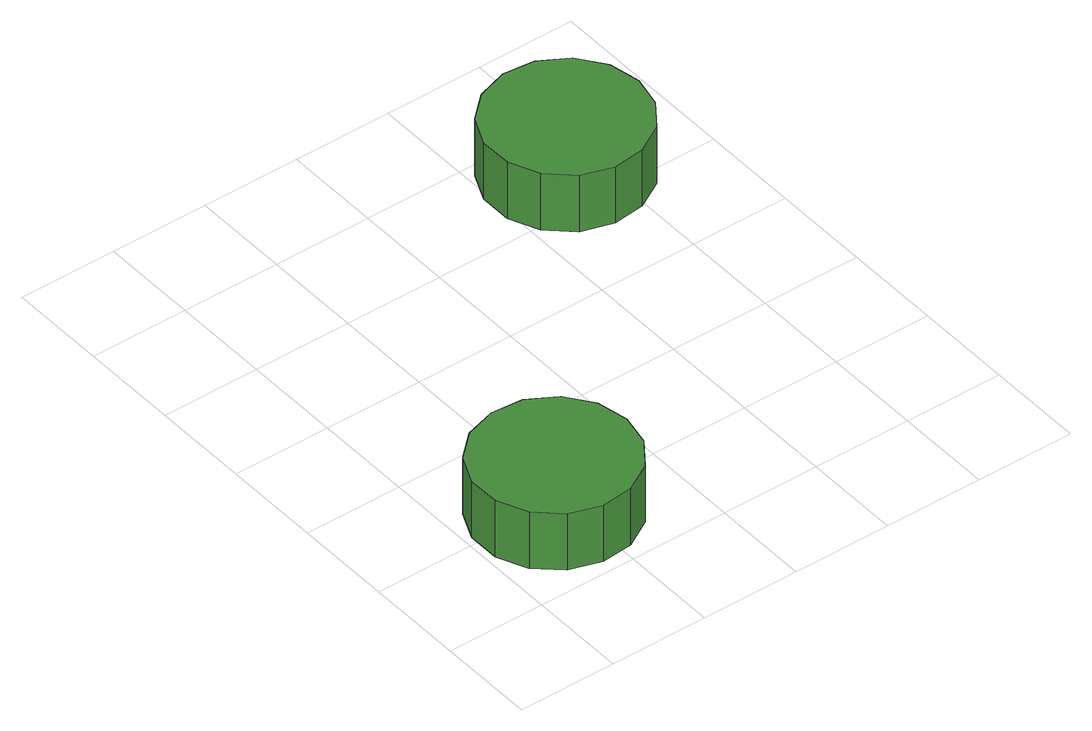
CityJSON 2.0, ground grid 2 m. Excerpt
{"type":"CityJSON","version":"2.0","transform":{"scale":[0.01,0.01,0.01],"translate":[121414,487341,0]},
"CityObjects":{
"tree1":{"type":"SolitaryVegetationObject","attributes":{"function":"something"},"geometry":[{"type":"MultiSurface","lod":"1","boundaries":[[[0,1,2,3,4,5,6,7,8,9,10,11,12,13,14]],[[15,16,17,18,19,20,21,22,23,24,25,26,27,28,29]],[[0,29,28,1]],[[1,28,27,2]],[[2,27,26,3]],[[3,26,25,4]],[[4,25,24,5]],[[5,24,23,6]],[[6,23,22,7]],[[7,22,21,8]],[[8,21,20,9]],[[9,20,19,10]],[[10,19,18,11]],[[11,18,17,12]],[[12,17,16,13]],[[13,16,15,14]],[[14,15,29,0]]]}]},
"tree2":{"type":"SolitaryVegetationObject","attributes":{"function":"something"},"geometry":[{"type":"MultiSurface","lod":"1","boundaries":[[[30,31,32,33,34,35,36,37,38,39,40,41,42,43,44]],[[45,46,47,48,49,50,51,52,53,54,55,56,57,58,59]],[[30,59,58,31]],[[31,58,57,32]],[[32,57,56,33]],[[33,56,55,34]],[[34,55,54,35]],[[35,54,53,36]],[[36,53,52,37]],[[37,52,51,38]],[[38,51,50,39]],[[39,50,49,40]],[[40,49,48,41]],[[41,48,47,42]],[[42,47,46,43]],[[43,46,45,44]],[[44,45,59,30]]]}]}
},
"vertices":[
[329,183,184],[316,247,184],[277,301,184],[220,334,184],[155,340,184],[92,320,184],[43,276,184],[16,216,184],[16,150,184],[43,90,184],[92,46,184],[155,26,184],[220,32,184],[277,65,184],[316,119,184],[316,119,57],[277,65,57],[220,32,57],[155,26,57],[92,46,57],[43,90,57],[16,150,57],[16,216,57],[43,276,57],[92,320,57],[155,340,57],[220,334,57],[277,301,57],[316,247,57],[329,183,57],
[899,880,189],[886,944,189],[847,998,189],[790,1031,189],[725,1038,189],[662,1017,189],[613,973,189],[586,913,189],[586,847,189],[613,787,189],[662,743,189],[725,723,189],[790,730,189],[847,762,189],[886,816,189],[886,816,62],[847,762,62],[790,730,62],[725,723,62],[662,743,62],[613,787,62],[586,847,62],[586,913,62],[613,973,62],[662,1017,62],[725,1038,62],[790,1031,62],[847,998,62],[886,944,62],[899,880,62]
]}
